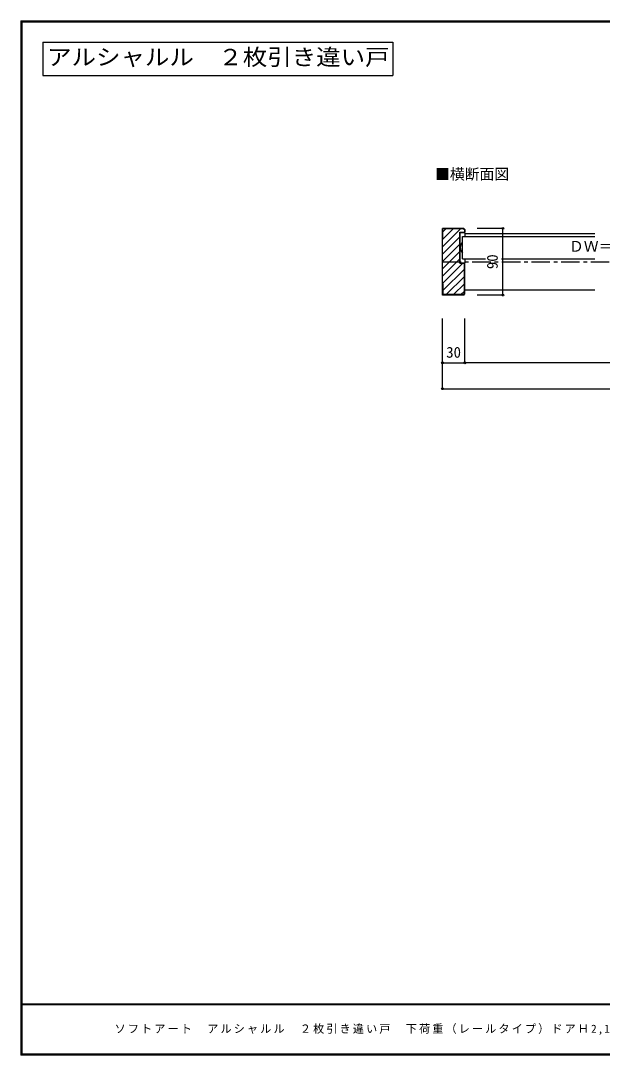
# Model space of a CAD drawing. Units: millimetres, scale not verified. Extents: x -973 to 977, y -718 to 696.
# Drawn here: x -973 to -189, y -701 to 696 of the extents above; entities that cross this region are included whole.
import ezdxf
from ezdxf.enums import TextEntityAlignment as Align

# ---------------------------------------------------------------- set-up
doc = ezdxf.new("R2010")
doc.units = ezdxf.units.MM
doc.header["$LTSCALE"] = 5
doc.header["$PDMODE"] = 32
doc.header["$PDSIZE"] = 2.5
doc.linetypes.add('CHAIN1', pattern=[8, 5, -1, 1, -1])
for name, color, linetype in [('0-1_通り芯', 4, 'CHAIN1'), ('0-4_枠', 3, 'Continuous'), ('0-6_扉', 6, 'Continuous'), ('0-7_金物', 3, 'Continuous'), ('0-A_文字', 3, 'Continuous'), ('0-B_寸法', 7, 'Continuous'), ('0-C_ハッチ', 4, 'Continuous'), ('F-1_枠', 6, 'Continuous'), ('F-A_文字', 7, 'Continuous')]:
    doc.layers.add(name, color=color, linetype=linetype)
doc.styles.add('ＭＳ ゴシック', font='')
doc.styles.get('ＭＳ ゴシック').set_extended_font_data('MS Gothic')

msp = doc.modelspace()

# ---------------------------------------------------------------- linework, layer by layer
at = {"layer": '0-1_通り芯'}
msp.add_line((-404.366, 370.494), (417.672, 370.494), dxfattribs=at)
at = {"layer": '0-4_枠'}
for p, q in [((-404.366, 325.494), (-404.366, 415.494)), ((-375.781, 415.494), (-404.366, 415.494)), ((-403.866, 400.494), (-403.866, 414.994)), ((-375.988, 414.994), (-403.866, 414.994)), ((-380.866, 368.494), (-380.866, 410.494)), ((-380.866, 410.494), (-374.866, 410.494)), ((-380.366, 368.994), (-380.366, 409.994)), ((-380.366, 409.994), (-374.366, 409.994)), ((-375.988, 414.994), (-374.866, 413.872)), ((-374.366, 414.079), (-375.781, 415.494)), ((-374.866, 413.872), (-374.866, 410.494)), ((-374.366, 414.079), (-374.366, 409.994)), ((-403.866, 400.494), (-404.366, 400.494)), ((-380.866, 368.494), (-374.866, 368.494)), ((-380.366, 368.994), (-374.366, 368.994)), ((-374.866, 327.408), (-374.866, 368.494)), ((-374.366, 326.908), (-374.366, 368.994)), ((-403.866, 340.494), (-404.366, 340.494)), ((-403.866, 340.494), (-403.866, 325.994)), ((-375.781, 325.494), (-404.366, 325.494)), ((-376.28, 325.994), (-403.866, 325.994)), ((-374.866, 327.408), (-376.28, 325.994)), ((-375.781, 325.494), (-374.366, 326.908))]:
    msp.add_line(p, q, dxfattribs=at)
at = {"layer": '0-6_扉'}
for p, q in [((-377.366, 404.494), (-198.808, 404.494)), ((-377.366, 374.494), (-377.366, 404.494)), ((-377.366, 374.494), (-346.559, 374.494)), ((-324.903, 374.494), (-198.808, 374.494))]:
    msp.add_line(p, q, dxfattribs=at)
at = {"layer": '0-7_金物', "color": 4}
for p, q in [((-374.366, 408.494), (-198.808, 408.494)), ((-374.366, 408.494), (-374.366, 404.494)), ((-374.366, 374.494), (-374.366, 368.994)), ((-374.366, 332.494), (-198.808, 332.494))]:
    msp.add_line(p, q, dxfattribs=at)
at = {"layer": '0-7_金物', "color": 7}
msp.add_arc((-369.491, 389.494), 10.875, 136.39718, 223.60282, dxfattribs=at)
at = {"layer": '0-A_文字'}
for p, q in [((-943.333, 666.667), (-943.333, 621.667)), ((-943.333, 666.667), (-471.458, 666.667)), ((-471.458, 666.667), (-471.458, 621.667)), ((-943.333, 621.667), (-471.458, 621.667))]:
    msp.add_line(p, q, dxfattribs=at)
at = {"layer": '0-B_寸法', "color": 4}
for p, q in [((-322.945, 415.494), (-357.467, 415.494)), ((-322.945, 325.494), (-322.945, 415.494)), ((-322.945, 325.494), (-357.467, 325.494)), ((-404.366, 198.994), (-404.366, 293.994)), ((377.672, 233.994), (-374.366, 233.994)), ((-404.366, 198.994), (407.672, 198.994))]:
    msp.add_line(p, q, dxfattribs=at)
msp.add_lwpolyline([(-404.366, 233.994), (-374.366, 233.994), (-374.366, 293.994)], dxfattribs=at)
at = {"layer": '0-B_寸法'}
for p in [(-322.945, 415.494), (-322.945, 325.494), (-404.366, 233.994), (-374.366, 233.994), (-404.366, 198.994)]:
    msp.add_point(p, dxfattribs=at)
at = {"layer": '0-C_ハッチ'}
for p, q in [((-404.366, 390.512), (-379.885, 414.994)), ((-403.866, 410.811), (-399.684, 414.994)), ((-403.866, 400.911), (-389.784, 414.994)), ((-404.366, 380.612), (-380.866, 404.112)), ((-404.366, 370.713), (-380.866, 394.213)), ((-404.366, 360.813), (-380.866, 384.313)), ((-404.366, 350.914), (-380.866, 374.414)), ((-404.366, 341.014), (-376.887, 368.494)), ((-403.866, 331.615), (-374.866, 360.615)), ((-399.588, 325.994), (-374.866, 350.715)), ((-389.689, 325.994), (-374.866, 340.816)), ((-379.789, 325.994), (-374.866, 330.916))]:
    msp.add_line(p, q, dxfattribs=at)
at = {"layer": 'F-1_枠'}
for p, q in [((-973.347, 695.833), (-973.347, -700.833)), ((-973.347, 695.833), (976.653, 695.833)), ((-973.347, 695), (976.653, 695)), ((-973.347, 694.167), (976.653, 694.167)), ((-972.514, 695.833), (-972.514, -700.833)), ((-971.68, 695.833), (-971.68, -700.833)), ((976.653, -631.667), (-973.347, -631.667)), ((976.653, -632.5), (-973.347, -632.5)), ((976.653, -699.167), (-973.347, -699.167)), ((976.653, -700), (-973.347, -700)), ((976.653, -700.833), (-973.347, -700.833))]:
    msp.add_line(p, q, dxfattribs=at)

# ---------------------------------------------------------------- texts
at = {"layer": '0-A_文字', "style": 'ＭＳ ゴシック', "width": 1.1}
msp.add_text('アルシャルル\u3000２枚引き違い戸', height=21.99, dxfattribs=at).set_placement((-937.708, 629.167), align=Align.BOTTOM_LEFT)
at = {"layer": '0-A_文字', "color": 7, "style": 'ＭＳ ゴシック'}
msp.add_text('■横断面図', height=14.66, dxfattribs=at).set_placement((-414.366, 476.994), align=Align.BOTTOM_LEFT)
at = {"layer": '0-B_寸法', "style": 'ＭＳ ゴシック'}
for s, p in [('ＤＷ＝810', (-233.808, 379.493)), ('30', (-399.366, 236.494))]:
    msp.add_text(s, height=14.66, dxfattribs=at).set_placement(p, align=Align.BOTTOM_LEFT)
msp.add_text('90', height=14.66, rotation=90, dxfattribs=at).set_placement((-325.445, 360.494), align=Align.BOTTOM_LEFT)
at = {"layer": 'F-A_文字', "insert": (-846.68, -673.333), "char_height": 11, "attachment_point": 7, "style": 'ＭＳ ゴシック'}
msp.add_mtext('\\T1.19;ソフトアート\u3000アルシャルル\u3000２枚引き違い戸\u3000下荷重（レールタイプ）ドアＨ2,142\u3000枠外Ｗ1,644', dxfattribs=at)

doc.saveas('drawing.dxf')
